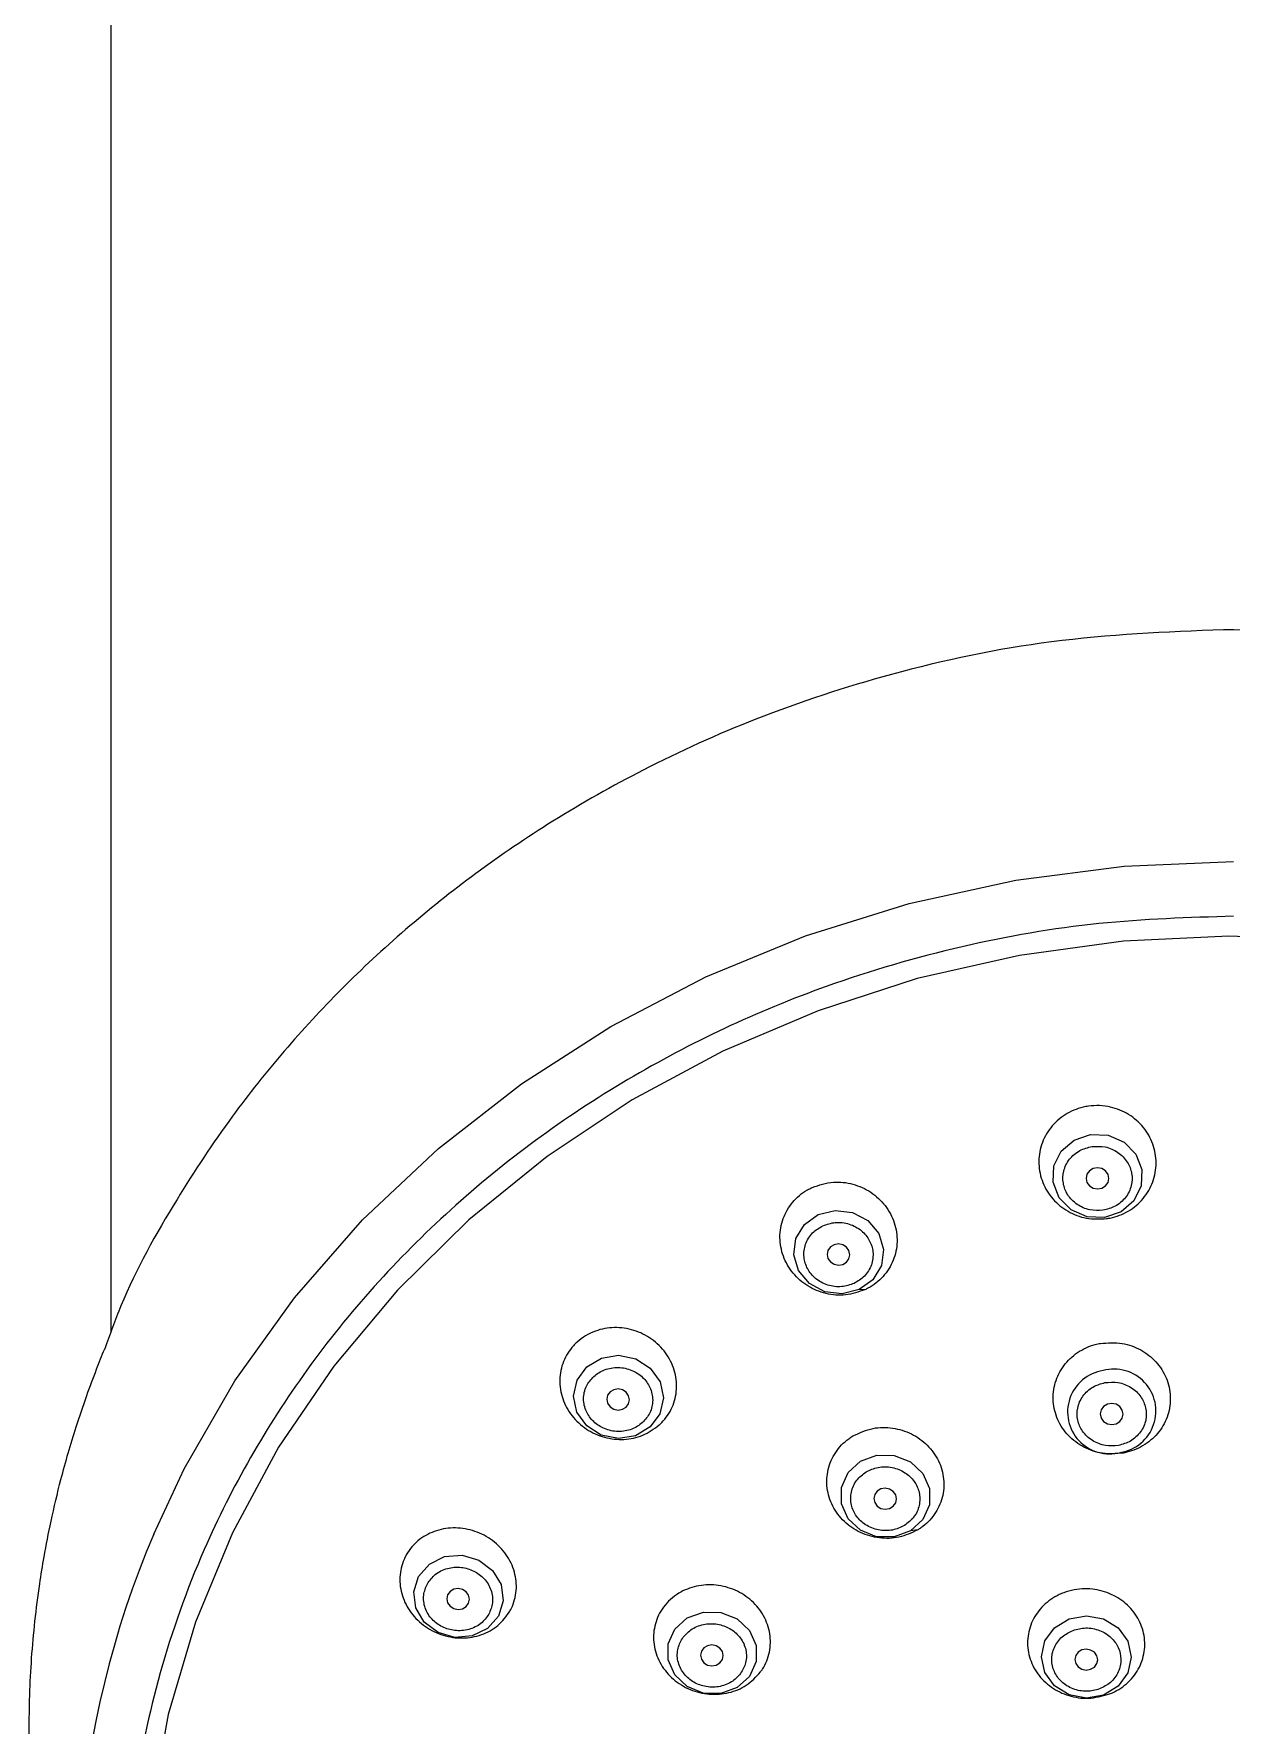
# Model space of a CAD drawing. Extents: x -6207 to -5787, y -4608 to -3937.
# Drawn here: x -6082.57 to -6074.15, y -4187.4 to -4175.52 of the extents above; entities that cross this region are included whole.
import ezdxf

# ---------------------------------------------------------------- set-up
doc = ezdxf.new("R2010")
doc.units = 0
doc.header["$LTSCALE"] = 7
doc.layers.get('0').update_dxf_attribs({"color": 2, "linetype": 'CONTINUOUS'})

msp = doc.modelspace()

# ---------------------------------------------------------------- linework, layer by layer
at = {"color": 7, "linetype": 'Continuous', "lineweight": 15}
for p, q in [((-6082.02456, -4184.63798), (-6082.02456, -4093.31209)), ((-6076.72642, -4184.34152), (-6076.76746, -4184.34087)), ((-6074.91195, -4185.4895), (-6074.93003, -4185.48448)), ((-6076.35522, -4186.02931), (-6076.40688, -4186.03685))]:
    msp.add_line(p, q, dxfattribs=at)
at = {"color": 7, "linetype": 'Continuous', "lineweight": 15, "flags": 128}
for points in [[(-6081.72497, -4186.05827), (-6081.51154, -4185.60081), (-6081.15538, -4184.98268), (-6080.73619, -4184.39782), (-6080.25774, -4183.85151), (-6079.7243, -4183.34864), (-6079.14069, -4182.89374), (-6078.51213, -4182.49087), (-6077.84427, -4182.14366), (-6077.1431, -4181.85522), (-6076.41492, -4181.62816), (-6075.66627, -4181.46449), (-6074.90387, -4181.3657), (-6074.13456, -4181.33268)], [(-6074.16949, -4181.8567), (-6074.90874, -4181.89213), (-6075.64076, -4181.99197), (-6076.35872, -4182.1553), (-6077.05591, -4182.38059), (-6077.72582, -4182.66575), (-6078.36221, -4183.00809), (-6078.95912, -4183.40443), (-6079.51099, -4183.85108), (-6080.01266, -4184.34385), (-6080.45944, -4184.87814), (-6080.84717, -4185.44899), (-6081.17223, -4186.05103), (-6081.43158, -4186.67867), (-6081.6228, -4187.32603), (-6081.74411, -4187.98707)], [(-6066.53344, -4187.9243), (-6066.6614, -4187.26428), (-6066.85913, -4186.61853), (-6067.12479, -4185.99306), (-6067.4559, -4185.39371), (-6067.84937, -4184.82611), (-6068.30152, -4184.29552), (-6068.80813, -4183.8069), (-6069.36447, -4183.36483), (-6069.96535, -4182.97343), (-6070.60516, -4182.63635), (-6071.27792, -4182.35675), (-6071.97735, -4182.13722), (-6072.69692, -4181.97982), (-6073.42992, -4181.88603), (-6074.16949, -4181.8567)], [(-6075.14046, -4183.25067), (-6075.01722, -4183.25572), (-6074.90523, -4183.30434), (-6074.82154, -4183.38916), (-6074.77889, -4183.49723), (-6074.78378, -4183.61212), (-6074.83546, -4183.71634), (-6074.92606, -4183.79401), (-6075.0418, -4183.83332), (-6075.16504, -4183.82827), (-6075.27703, -4183.77964), (-6075.36072, -4183.69484), (-6075.40337, -4183.58676), (-6075.39848, -4183.47187), (-6075.3468, -4183.36765), (-6075.2562, -4183.28998), (-6075.14046, -4183.25067)], [(-6075.09165, -4183.63374), (-6075.06104, -4183.62819), (-6075.03508, -4183.61212), (-6075.01774, -4183.58799), (-6075.01165, -4183.55947), (-6075.01774, -4183.53091), (-6075.03508, -4183.50664), (-6075.06104, -4183.49037), (-6075.09165, -4183.48457), (-6075.12226, -4183.49013), (-6075.14821, -4183.50619), (-6075.16555, -4183.53033), (-6075.17164, -4183.55884), (-6075.16555, -4183.5874), (-6075.14821, -4183.61168), (-6075.12226, -4183.62795), (-6075.09165, -4183.63374)], [(-6076.76746, -4184.34087), (-6076.88615, -4184.3705), (-6077.00857, -4184.35548), (-6077.11608, -4184.29809), (-6077.19231, -4184.20705), (-6077.22566, -4184.09625), (-6077.21104, -4183.98252), (-6077.1507, -4183.88321), (-6077.0538, -4183.81343)], [(-6077.0538, -4183.81343), (-6076.93511, -4183.78378), (-6076.8127, -4183.7988), (-6076.70519, -4183.8562), (-6076.62896, -4183.94723), (-6076.59561, -4184.05804), (-6076.61022, -4184.17176), (-6076.67057, -4184.27107), (-6076.76746, -4184.34087)], [(-6076.91214, -4184.16898), (-6076.88154, -4184.16367), (-6076.8556, -4184.14785), (-6076.83826, -4184.12392), (-6076.83218, -4184.09552), (-6076.83826, -4184.06698), (-6076.8556, -4184.04265), (-6076.88154, -4184.02623), (-6076.91214, -4184.02021), (-6076.94274, -4184.02551), (-6076.96868, -4184.04133), (-6076.98601, -4184.06527), (-6076.9921, -4184.09366), (-6076.98601, -4184.1222), (-6076.96868, -4184.14653), (-6076.94274, -4184.16296), (-6076.91214, -4184.16898)], [(-6078.68139, -4184.88383), (-6078.57887, -4184.82247), (-6078.45801, -4184.80261), (-6078.33721, -4184.82728), (-6078.23486, -4184.8927), (-6078.16654, -4184.98894), (-6078.14265, -4185.10133), (-6078.16683, -4185.21276), (-6078.2354, -4185.30627), (-6078.33792, -4185.36763), (-6078.45878, -4185.38749), (-6078.57958, -4185.36282), (-6078.68193, -4185.2974), (-6078.75025, -4185.20116), (-6078.77414, -4185.08877), (-6078.74996, -4184.97734), (-6078.68139, -4184.88383)], [(-6078.54064, -4185.11138), (-6078.53463, -4185.13982), (-6078.51737, -4185.1642), (-6078.49149, -4185.18078), (-6078.46093, -4185.18705), (-6078.43034, -4185.18207), (-6078.40438, -4185.16657), (-6078.38699, -4185.14292), (-6078.38083, -4185.11474), (-6078.38684, -4185.08628), (-6078.4041, -4185.06192), (-6078.42998, -4185.04532), (-6078.46054, -4185.03905), (-6078.49113, -4185.04405), (-6078.5171, -4185.05953), (-6078.53448, -4185.08318), (-6078.54064, -4185.11138)], [(-6074.99183, -4185.28913), (-6074.96122, -4185.2836), (-6074.93527, -4185.26765), (-6074.91793, -4185.24369), (-6074.91184, -4185.21536), (-6074.91793, -4185.187), (-6074.93527, -4185.1629), (-6074.96122, -4185.14675), (-6074.99183, -4185.14099), (-6075.02245, -4185.14651), (-6075.0484, -4185.16247), (-6075.06574, -4185.18643), (-6075.07183, -4185.21475), (-6075.06574, -4185.24311), (-6075.0484, -4185.26722), (-6075.02245, -4185.28337), (-6074.99183, -4185.28913)], [(-6076.40688, -4186.03685), (-6076.52087, -4186.07897), (-6076.64416, -4186.07742), (-6076.758, -4186.03243), (-6076.84505, -4185.95085), (-6076.89207, -4185.84509), (-6076.89188, -4185.73126), (-6076.84453, -4185.62668), (-6076.75721, -4185.54729)], [(-6076.75721, -4185.54729), (-6076.64323, -4185.50517), (-6076.51993, -4185.50672), (-6076.40609, -4185.55171), (-6076.31904, -4185.6333), (-6076.27203, -4185.73906), (-6076.27222, -4185.85288), (-6076.31957, -4185.95745), (-6076.40688, -4186.03685)], [(-6076.58343, -4185.88417), (-6076.55282, -4185.87889), (-6076.52688, -4185.86318), (-6076.50955, -4185.83942), (-6076.50346, -4185.81124), (-6076.50955, -4185.78292), (-6076.52688, -4185.75878), (-6076.55282, -4185.74248), (-6076.58343, -4185.73652), (-6076.61403, -4185.74179), (-6076.63997, -4185.7575), (-6076.65731, -4185.78126), (-6076.66339, -4185.80945), (-6076.65731, -4185.83777), (-6076.63997, -4185.86192), (-6076.61403, -4185.87821), (-6076.58343, -4185.88417)], [(-6079.8639, -4186.35711), (-6079.78759, -4186.27011), (-6079.68012, -4186.21752), (-6079.55784, -4186.20734), (-6079.43939, -4186.24111), (-6079.34279, -4186.3137), (-6079.28274, -4186.41406), (-6079.26839, -4186.5269), (-6079.30192, -4186.63505), (-6079.37823, -4186.72205), (-6079.48571, -4186.77464), (-6079.60798, -4186.78482), (-6079.72643, -4186.75105), (-6079.82304, -4186.67847), (-6079.88308, -4186.5781), (-6079.89743, -4186.46526), (-6079.8639, -4186.35711)], [(-6079.66571, -4186.51273), (-6079.65969, -4186.54099), (-6079.64243, -4186.56529), (-6079.61656, -4186.58189), (-6079.58602, -4186.5883), (-6079.55545, -4186.58352), (-6079.52951, -4186.56828), (-6079.51215, -4186.5449), (-6079.50602, -4186.51696), (-6079.51203, -4186.48868), (-6079.52929, -4186.4644), (-6079.55516, -4186.44778), (-6079.5857, -4186.44139), (-6079.61627, -4186.44617), (-6079.64221, -4186.46141), (-6079.65957, -4186.48477), (-6079.66571, -4186.51273)], [(-6078.06248, -4186.72676), (-6077.97521, -4186.64839), (-6077.86128, -4186.60723), (-6077.73805, -4186.60954), (-6077.62427, -4186.65497), (-6077.53727, -4186.73659), (-6077.49028, -4186.842), (-6077.49047, -4186.95513), (-6077.5378, -4187.05877), (-6077.62507, -4187.13712), (-6077.73899, -4187.17829), (-6077.86222, -4187.17599), (-6077.976, -4187.13055), (-6078.063, -4187.04893), (-6078.10999, -4186.94353), (-6078.10981, -4186.8304), (-6078.06248, -4186.72676)], [(-6075.29087, -4186.65422), (-6075.1699, -4186.63269), (-6075.04893, -4186.65522), (-6074.94638, -4186.71836), (-6074.87787, -4186.81252), (-6074.85382, -4186.92333), (-6074.8779, -4187.03395), (-6074.94643, -4187.12753), (-6075.049, -4187.18983), (-6075.16997, -4187.21134), (-6075.29094, -4187.18882), (-6075.39349, -4187.12568), (-6075.462, -4187.03153), (-6075.48605, -4186.92071), (-6075.46197, -4186.81008), (-6075.39344, -4186.71651), (-6075.29087, -4186.65422)], [(-6077.88212, -4186.91017), (-6077.87608, -4186.93837), (-6077.85879, -4186.96249), (-6077.83288, -4186.97887), (-6077.8023, -4186.98502), (-6077.77171, -4186.98001), (-6077.74576, -4186.96458), (-6077.7284, -4186.9411), (-6077.72228, -4186.91313), (-6077.72832, -4186.88494), (-6077.74561, -4186.86082), (-6077.77152, -4186.84443), (-6077.8021, -4186.83828), (-6077.83269, -4186.8433), (-6077.85864, -4186.85872), (-6077.876, -4186.88221), (-6077.88212, -4186.91017)], [(-6075.17041, -4187.01436), (-6075.1398, -4187.00891), (-6075.11384, -4186.99314), (-6075.0965, -4186.96947), (-6075.09041, -4186.94146), (-6075.0965, -4186.91343), (-6075.11384, -4186.8896), (-6075.1398, -4186.87362), (-6075.17041, -4186.86792), (-6075.20102, -4186.87337), (-6075.22698, -4186.88914), (-6075.24432, -4186.91283), (-6075.25041, -4186.94082), (-6075.24432, -4186.96886), (-6075.22698, -4186.99269), (-6075.20102, -4187.00866), (-6075.17041, -4187.01436)]]:
    msp.add_lwpolyline(points, dxfattribs=at)
at = {"color": 7, "linetype": 'Continuous', "lineweight": 15}
for centre, radius, start, end in [((-6075.0075, -4185.20056), 0.29429, 98.829209, 285.262021), ((-6074.97521, -4185.19367), 0.29429, 278.829557, 105.261673), ((-6075.54118, -4188.68994), 6.72049, 156.946532, 194.467973)]:
    msp.add_arc(centre, radius, start, end, dxfattribs=at)
for points, knots in [([(-6074.20491, -4179.70336), (-6074.61013, -4179.71945), (-6075.39872, -4179.75438), (-6076.50213, -4179.98717), (-6077.45975, -4180.30151), (-6078.25139, -4180.65925), (-6078.90454, -4181.02907), (-6079.46131, -4181.4069), (-6079.95703, -4181.80215), (-6080.40655, -4182.22017), (-6080.81243, -4182.65924), (-6081.20418, -4183.15061), (-6081.59539, -4183.74554), (-6081.90323, -4184.29294), (-6082.03416, -4184.65861), (-6082.07084, -4184.76103)], [0.00682199, 0.00682199, 0.00682199, 0.00682199, 0.124708413, 0.236374648, 0.334972093, 0.420487898, 0.492910715, 0.558218073, 0.621923381, 0.684022416, 0.744510849, 0.804665859, 0.877275157, 0.965623884, 1, 1, 1, 1]), ([(-6065.67239, -4187.58913), (-6065.67168, -4187.58019), (-6065.65316, -4187.34703), (-6065.68015, -4186.92057), (-6065.74025, -4186.34745), (-6065.83211, -4185.87392), (-6065.93614, -4185.4672), (-6066.03648, -4185.1492), (-6066.13309, -4184.88299), (-6066.22512, -4184.65255), (-6066.34053, -4184.39115), (-6066.48885, -4184.09032), (-6066.67596, -4183.7531), (-6066.94516, -4183.32484), (-6067.32724, -4182.80655), (-6067.86164, -4182.2106), (-6068.53392, -4181.60435), (-6069.35928, -4181.01748), (-6070.34772, -4180.48583), (-6071.36001, -4180.10361), (-6072.34545, -4179.86053), (-6073.23527, -4179.72406), (-6073.83985, -4179.71115), (-6074.13439, -4179.70486), (-6074.13439, -4179.70486), (-6074.13439, -4179.70486), (-6074.13439, -4179.70486), (-6074.1579, -4179.70436), (-6074.1814, -4179.70386), (-6074.20491, -4179.70336)], [0, 0, 0, 0, 0.00217046, 0.05662989, 0.10341669, 0.14252314, 0.17393924, 0.20545208, 0.22336051, 0.24236962, 0.26528441, 0.29210151, 0.32282201, 0.35744122, 0.41241784, 0.47490519, 0.54488349, 0.62233826, 0.70725384, 0.79961699, 0.8653591, 0.93440469, 1, 1, 1, 1.00000001, 1.00000002, 1.00000003, 1.00523518, 1.00523518, 1.00523518, 1.00523518]), ([(-6074.13456, -4181.71657), (-6074.45089, -4181.72667), (-6075.09335, -4181.74719), (-6076.05642, -4181.91631), (-6076.93725, -4182.1723), (-6077.72037, -4182.49534), (-6078.40488, -4182.85735), (-6079.04998, -4183.28333), (-6079.64686, -4183.77096), (-6080.18559, -4184.31128), (-6080.65615, -4184.89519), (-6081.05619, -4185.51483), (-6081.41266, -4186.22369), (-6081.6973, -4187.02102), (-6081.87729, -4187.89279), (-6081.93574, -4188.7607), (-6081.87729, -4189.62862), (-6081.69732, -4190.50039), (-6081.41269, -4191.29772), (-6081.05621, -4192.0066), (-6080.65618, -4192.62621), (-6080.18562, -4193.21016), (-6079.64691, -4193.75045), (-6079.05001, -4194.23812), (-6078.40493, -4194.66407), (-6077.72041, -4195.02611), (-6076.93731, -4195.34913), (-6076.05647, -4195.60515), (-6075.0934, -4195.77429), (-6074.4509, -4195.79479), (-6074.13456, -4195.80489)], [0, 0, 0, 0, 0.03881392, 0.07883153, 0.11997568, 0.15213748, 0.18430345, 0.21714941, 0.24999998, 0.28284607, 0.31569644, 0.34785822, 0.3800245, 0.42116479, 0.46118302, 0.4999999, 0.53881298, 0.57883155, 0.61997573, 0.65213735, 0.68430339, 0.71714949, 0.74999987, 0.78284608, 0.8156964, 0.84785823, 0.8800242, 0.92116464, 0.96118416, 1, 1, 1, 1]), ([(-6075.02765, -4183.84188), (-6075.07551, -4183.84401), (-6075.16965, -4183.84821), (-6075.30284, -4183.79614), (-6075.41059, -4183.70884), (-6075.48303, -4183.59103), (-6075.51144, -4183.4567), (-6075.4922, -4183.32083), (-6075.42724, -4183.19927), (-6075.32435, -4183.10612), (-6075.22597, -4183.06474), (-6075.1173, -4183.0441), (-6075.00354, -4183.04879), (-6074.86845, -4183.10434), (-6074.76358, -4183.19575), (-6074.69526, -4183.3157), (-6074.67152, -4183.45093), (-6074.69551, -4183.58604), (-6074.76469, -4183.70541), (-6074.8708, -4183.79486), (-6074.96608, -4183.83192), (-6075.01957, -4183.84057), (-6075.02765, -4183.84188)], [0, 0, 0, 0, 0.05506984, 0.10832564, 0.16177451, 0.21551613, 0.26953794, 0.32369695, 0.37778535, 0.43162824, 0.48516443, 0.50004252, 0.56036574, 0.61362888, 0.66710259, 0.72087739, 0.77492403, 0.82908312, 0.88315078, 0.9369643, 0.99047037, 1, 1, 1, 1]), ([(-6075.05372, -4183.78313), (-6075.08441, -4183.78445), (-6075.13179, -4183.78648), (-6075.19248, -4183.76664), (-6075.23551, -4183.74316), (-6075.27278, -4183.712), (-6075.31057, -4183.66396), (-6075.33753, -4183.59441), (-6075.33484, -4183.52064), (-6075.31475, -4183.4643), (-6075.28958, -4183.4242), (-6075.25633, -4183.38977), (-6075.20509, -4183.35385), (-6075.15925, -4183.34252), (-6075.12958, -4183.33518)], [0, 0, 0, 0, 0.11972193, 0.18478707, 0.25000194, 0.3150726, 0.38027383, 0.50000752, 0.61972096, 0.68478591, 0.74999495, 0.81506429, 0.88027814, 1, 1, 1, 1]), ([(-6075.12958, -4183.33518), (-6075.09888, -4183.33387), (-6075.05151, -4183.33184), (-6074.99082, -4183.35168), (-6074.94779, -4183.37515), (-6074.91051, -4183.40631), (-6074.87273, -4183.45436), (-6074.84577, -4183.5239), (-6074.84845, -4183.59767), (-6074.86855, -4183.65401), (-6074.89372, -4183.69411), (-6074.92697, -4183.72854), (-6074.9782, -4183.76447), (-6075.02404, -4183.7758), (-6075.05372, -4183.78313)], [0, 0, 0, 0, 0.11972151, 0.18478735, 0.25000182, 0.31506197, 0.38027508, 0.49999425, 0.61972185, 0.68478688, 0.74999568, 0.8150648, 0.88027764, 1, 1, 1, 1]), ([(-6076.72642, -4184.34152), (-6076.77108, -4184.35692), (-6076.85895, -4184.38722), (-6077.00162, -4184.37469), (-6077.13135, -4184.32144), (-6077.23726, -4184.22918), (-6077.30669, -4184.10888), (-6077.33145, -4183.97383), (-6077.3084, -4183.83957), (-6077.24026, -4183.72218), (-6077.16057, -4183.65446), (-6077.10882, -4183.62874), (-6077.09756, -4183.62314)], [0, 0, 0, 0, 0.11013043, 0.21663401, 0.32352161, 0.4310001, 0.53903639, 0.64733928, 0.75550399, 0.86318724, 0.97024433, 1, 1, 1, 1]), ([(-6077.09756, -4183.62314), (-6077.04835, -4183.60669), (-6076.95569, -4183.57571), (-6076.80868, -4183.59348), (-6076.68076, -4183.65083), (-6076.57798, -4183.74644), (-6076.51271, -4183.86886), (-6076.49268, -4184.00455), (-6076.52045, -4184.13781), (-6076.59268, -4184.25284), (-6076.67125, -4184.31479), (-6076.71917, -4184.33801), (-6076.72642, -4184.34152)], [0, 0, 0, 0, 0.12065636, 0.22718783, 0.33414427, 0.441707, 0.54980699, 0.65813725, 0.76628197, 0.87391727, 0.98093701, 1, 1, 1, 1]), ([(-6076.80206, -4184.29734), (-6076.83077, -4184.30718), (-6076.87509, -4184.32236), (-6076.93927, -4184.3204), (-6076.98789, -4184.31009), (-6077.03359, -4184.29081), (-6077.08535, -4184.25561), (-6077.13395, -4184.1969), (-6077.15579, -4184.12588), (-6077.15534, -4184.06659), (-6077.1447, -4184.02135), (-6077.12451, -4183.97927), (-6077.08774, -4183.93073), (-6077.04796, -4183.90712), (-6077.02221, -4183.89184)], [0, 0, 0, 0, 0.11972201, 0.18479167, 0.25000099, 0.3150711, 0.38027784, 0.49999483, 0.61971794, 0.68479053, 0.75000017, 0.81506557, 0.88028048, 1, 1, 1, 1]), ([(-6077.02221, -4183.89184), (-6076.9935, -4183.882), (-6076.94919, -4183.86682), (-6076.885, -4183.86878), (-6076.83638, -4183.8791), (-6076.79069, -4183.89838), (-6076.73892, -4183.93357), (-6076.69032, -4183.99228), (-6076.66848, -4184.0633), (-6076.66893, -4184.12259), (-6076.67957, -4184.16783), (-6076.69976, -4184.20992), (-6076.73653, -4184.25846), (-6076.77631, -4184.28206), (-6076.80206, -4184.29734)], [0, 0, 0, 0, 0.11972195, 0.18479165, 0.25000095, 0.31507109, 0.38027708, 0.49999473, 0.61971791, 0.68479053, 0.75000021, 0.81506604, 0.88028041, 1, 1, 1, 1]), ([(-6078.17147, -4185.29188), (-6078.20858, -4185.31901), (-6078.28157, -4185.37236), (-6078.41976, -4185.40009), (-6078.55875, -4185.38538), (-6078.68778, -4185.3268), (-6078.79144, -4185.23133), (-6078.85778, -4185.10931), (-6078.87883, -4184.97484), (-6078.85238, -4184.84364), (-6078.79834, -4184.75744), (-6078.72361, -4184.68285), (-6078.6295, -4184.62643), (-6078.48771, -4184.60051), (-6078.34855, -4184.62017), (-6078.22156, -4184.68267), (-6078.1211, -4184.78138), (-6078.05902, -4184.90528), (-6078.04267, -4185.04018), (-6078.07394, -4185.17004), (-6078.12809, -4185.25103), (-6078.16577, -4185.28652), (-6078.17147, -4185.29188)], [0, 0, 0, 0, 0.05507003, 0.10832593, 0.16177372, 0.21551845, 0.26953865, 0.32369709, 0.37778647, 0.43162913, 0.48516493, 0.50004244, 0.56036544, 0.61362737, 0.66710191, 0.72087936, 0.77492444, 0.82908287, 0.88314996, 0.93696203, 0.99046953, 1, 1, 1, 1]), ([(-6082.54791, -4188.2316), (-6082.56045, -4188.128), (-6082.58905, -4187.89169), (-6082.60164, -4187.54303), (-6082.59934, -4187.21282), (-6082.58456, -4186.92943), (-6082.56131, -4186.66953), (-6082.5309, -4186.43211), (-6082.493, -4186.19807), (-6082.44512, -4185.95297), (-6082.3727, -4185.64768), (-6082.28744, -4185.35341), (-6082.20042, -4185.09582), (-6082.13265, -4184.91361), (-6082.08905, -4184.80469), (-6082.06959, -4184.75755)], [0, 0, 0, 0, 0.024322468, 0.055480403, 0.081392033, 0.101476667, 0.121813623, 0.142403515, 0.157432012, 0.177236615, 0.200745098, 0.230619706, 0.248529111, 0.263889487, 0.27568575, 0.27568575, 0.27568575, 0.27568575]), ([(-6074.91195, -4185.4895), (-6074.96032, -4185.49336), (-6075.05496, -4185.50093), (-6075.19068, -4185.45374), (-6075.30149, -4185.37119), (-6075.37777, -4185.25762), (-6075.41055, -4185.12673), (-6075.39595, -4184.99307), (-6075.3355, -4184.87187), (-6075.23621, -4184.77745), (-6075.14025, -4184.73299), (-6075.08327, -4184.72119), (-6075.07127, -4184.7187)], [0, 0, 0, 0, 0.11181647, 0.21877087, 0.32591304, 0.43334659, 0.54105532, 0.64887938, 0.75664166, 0.86416423, 0.97138524, 1, 1, 1, 1]), ([(-6075.07127, -4184.7187), (-6075.01962, -4184.7149), (-6074.9216, -4184.70768), (-6074.78397, -4184.75906), (-6074.67521, -4184.84402), (-6074.6017, -4184.95926), (-6074.57214, -4185.09083), (-6074.59003, -4185.22411), (-6074.65346, -4185.34388), (-6074.75505, -4185.43608), (-6074.84914, -4185.47692), (-6074.90306, -4185.48772), (-6074.91195, -4185.4895)], [0, 0, 0, 0, 0.11915713, 0.22612573, 0.33330138, 0.44077084, 0.54850311, 0.65634815, 0.76410858, 0.87161876, 0.97883304, 1, 1, 1, 1]), ([(-6078.28929, -4185.27544), (-6078.31321, -4185.29282), (-6078.35012, -4185.31964), (-6078.41152, -4185.33572), (-6078.46097, -4185.33944), (-6078.51062, -4185.33384), (-6078.57129, -4185.31476), (-6078.63677, -4185.2724), (-6078.68099, -4185.21085), (-6078.70024, -4185.15425), (-6078.70517, -4185.1082), (-6078.70002, -4185.06247), (-6078.68131, -4185.00599), (-6078.65149, -4184.9724), (-6078.63218, -4184.95066)], [0, 0, 0, 0, 0.11971965, 0.1847918, 0.25000033, 0.31506916, 0.38027738, 0.49999691, 0.61972168, 0.68479014, 0.74999627, 0.81507366, 0.88028004, 1, 1, 1, 1]), ([(-6078.63218, -4184.95066), (-6078.60827, -4184.93328), (-6078.57136, -4184.90645), (-6078.50995, -4184.8904), (-6078.4605, -4184.88666), (-6078.41085, -4184.89226), (-6078.35018, -4184.91136), (-6078.28471, -4184.95371), (-6078.24048, -4185.01525), (-6078.22124, -4185.07185), (-6078.21631, -4185.11791), (-6078.22145, -4185.16363), (-6078.24016, -4185.22012), (-6078.26999, -4185.2537), (-6078.28929, -4185.27544)], [0, 0, 0, 0, 0.1197208, 0.18478963, 0.24999997, 0.315069, 0.3802831, 0.50000382, 0.61971784, 0.68478699, 0.75000827, 0.81507201, 0.88027893, 1, 1, 1, 1]), ([(-6074.94469, -4185.43598), (-6074.9753, -4185.43839), (-6075.02255, -4185.44209), (-6075.08401, -4185.42457), (-6075.12797, -4185.40282), (-6075.16649, -4185.37321), (-6075.20623, -4185.32688), (-6075.23604, -4185.25883), (-6075.2364, -4185.18553), (-6075.21866, -4185.12889), (-6075.19515, -4185.08819), (-6075.16336, -4185.05283), (-6075.11366, -4185.01535), (-6075.06832, -4185.00247), (-6075.03898, -4184.99413)], [0, 0, 0, 0, 0.11972144, 0.18478789, 0.24999721, 0.31506966, 0.38028028, 0.50000072, 0.61971551, 0.6847927, 0.74999423, 0.81507232, 0.88028205, 1, 1, 1, 1]), ([(-6075.03898, -4184.99413), (-6075.00836, -4184.99172), (-6074.96111, -4184.988), (-6074.89967, -4185.00555), (-6074.8557, -4185.0273), (-6074.81718, -4185.0569), (-6074.77744, -4185.10323), (-6074.74763, -4185.17129), (-6074.74727, -4185.24459), (-6074.76501, -4185.30123), (-6074.78851, -4185.34192), (-6074.82031, -4185.37728), (-6074.87001, -4185.41475), (-6074.91535, -4185.42764), (-6074.94469, -4185.43598)], [0, 0, 0, 0, 0.11972175, 0.18479255, 0.25000202, 0.31507364, 0.38028502, 0.50000573, 0.6197208, 0.68479822, 0.7499999, 0.81506733, 0.88027746, 1, 1, 1, 1]), ([(-6076.81034, -4185.36915), (-6076.76436, -4185.34777), (-6076.67709, -4185.30718), (-6076.52991, -4185.3073), (-6076.39585, -4185.34852), (-6076.2821, -4185.43005), (-6076.20224, -4185.54192), (-6076.16534, -4185.67178), (-6076.17575, -4185.80484), (-6076.23227, -4185.92551), (-6076.30248, -4185.99593), (-6076.34775, -4186.02459), (-6076.35522, -4186.02931)], [0, 0, 0, 0, 0.119157307, 0.226127265, 0.333301058, 0.440769222, 0.548501957, 0.656349713, 0.764107022, 0.871617046, 0.978831563, 1, 1, 1, 1]), ([(-6076.35522, -4186.02931), (-6076.39817, -4186.04962), (-6076.4822, -4186.08935), (-6076.62593, -4186.09248), (-6076.7609, -4186.05419), (-6076.87654, -4185.97517), (-6076.95909, -4185.86505), (-6076.99917, -4185.73598), (-6076.99208, -4185.60262), (-6076.93855, -4185.48068), (-6076.86808, -4185.40625), (-6076.82039, -4185.37561), (-6076.81034, -4185.36915)], [0, 0, 0, 0, 0.111816058, 0.218770107, 0.325913213, 0.433347706, 0.541053622, 0.64888149, 0.756642342, 0.864168197, 0.97138525, 1, 1, 1, 1]), ([(-6076.71809, -4185.62215), (-6076.69086, -4185.60933), (-6076.64882, -4185.58953), (-6076.58492, -4185.58451), (-6076.5354, -4185.58942), (-6076.48766, -4185.6035), (-6076.4319, -4185.63263), (-6076.37631, -4185.68532), (-6076.34572, -4185.75304), (-6076.33871, -4185.81161), (-6076.34357, -4185.85742), (-6076.3583, -4185.90115), (-6076.38865, -4185.95305), (-6076.42514, -4185.98066), (-6076.44876, -4185.99853)], [0, 0, 0, 0, 0.11972219, 0.18479102, 0.25000111, 0.31507239, 0.38028061, 0.50000278, 0.61972602, 0.68479299, 0.75000401, 0.81506426, 0.88028477, 1, 1, 1, 1]), ([(-6076.44876, -4185.99853), (-6076.47599, -4186.01135), (-6076.51803, -4186.03115), (-6076.58193, -4186.03617), (-6076.63145, -4186.03126), (-6076.67919, -4186.0172), (-6076.73496, -4185.98806), (-6076.79054, -4185.93538), (-6076.82113, -4185.86765), (-6076.82814, -4185.80908), (-6076.82328, -4185.76327), (-6076.80856, -4185.71954), (-6076.77819, -4185.66765), (-6076.74171, -4185.64003), (-6076.71809, -4185.62215)], [0, 0, 0, 0, 0.119721441, 0.184789855, 0.24999856, 0.315065943, 0.380273831, 0.49999512, 0.619717609, 0.684784253, 0.749994667, 0.81506799, 0.880275517, 1, 1, 1, 1]), ([(-6079.22136, -4186.59994), (-6079.24728, -4186.6361), (-6079.29825, -4186.70723), (-6079.41844, -4186.77202), (-6079.55309, -4186.79653), (-6079.69261, -4186.77644), (-6079.82033, -4186.71415), (-6079.92176, -4186.61619), (-6079.98489, -4186.49378), (-6080.00257, -4186.36132), (-6079.97992, -4186.26413), (-6079.93418, -4186.17226), (-6079.86447, -4186.09235), (-6079.74033, -4186.02831), (-6079.60393, -4186.00847), (-6079.46504, -4186.03284), (-6079.33927, -4186.09912), (-6079.24121, -4186.20006), (-6079.18233, -4186.32418), (-6079.16959, -4186.45669), (-6079.19403, -4186.54895), (-6079.21777, -4186.59324), (-6079.22136, -4186.59994)], [0, 0, 0, 0, 0.05506891, 0.10832621, 0.16177358, 0.21551864, 0.26953938, 0.3236955, 0.37778379, 0.43162922, 0.48516459, 0.50004053, 0.5603663, 0.61362686, 0.66710112, 0.72087776, 0.7749232, 0.82908052, 0.88315086, 0.93696274, 0.99046891, 1, 1, 1, 1]), ([(-6079.80189, -4186.408), (-6079.78511, -4186.38479), (-6079.75922, -4186.34895), (-6079.7066, -4186.31656), (-6079.66117, -4186.29921), (-6079.61243, -4186.29072), (-6079.54879, -4186.29198), (-6079.47284, -4186.31405), (-6079.41056, -4186.36033), (-6079.37351, -4186.40886), (-6079.35349, -4186.45134), (-6079.34309, -4186.49631), (-6079.34191, -4186.55531), (-6079.35886, -4186.5956), (-6079.36983, -4186.62169)], [0, 0, 0, 0, 0.11972498, 0.1847902, 0.25000215, 0.31506952, 0.38027913, 0.49999748, 0.61972161, 0.68478844, 0.74999681, 0.81506765, 0.88028188, 1, 1, 1, 1]), ([(-6079.36983, -4186.62169), (-6079.38661, -4186.6449), (-6079.4125, -4186.68074), (-6079.46512, -4186.71313), (-6079.51055, -4186.73046), (-6079.55929, -4186.73898), (-6079.62294, -4186.73771), (-6079.69887, -4186.71562), (-6079.76117, -4186.66936), (-6079.79821, -4186.62082), (-6079.81823, -4186.57834), (-6079.82863, -4186.53338), (-6079.82981, -4186.47438), (-6079.81286, -4186.43409), (-6079.80189, -4186.408)], [0, 0, 0, 0, 0.11972587, 0.18479174, 0.24999935, 0.31507009, 0.38028032, 0.50000425, 0.61972006, 0.68479933, 0.75000871, 0.81506595, 0.88028083, 1, 1, 1, 1]), ([(-6077.46042, -4187.02799), (-6077.4914, -4187.06161), (-6077.55203, -4187.12739), (-6077.68189, -4187.17978), (-6077.82048, -4187.19074), (-6077.95787, -4187.15729), (-6078.07762, -4187.08359), (-6078.16629, -4186.97768), (-6078.21357, -4186.85162), (-6078.21421, -4186.71995), (-6078.17921, -4186.62713), (-6078.12235, -4186.542), (-6078.04351, -4186.47037), (-6077.91169, -4186.41827), (-6077.7721, -4186.41075), (-6077.6356, -4186.44708), (-6077.51755, -4186.52335), (-6077.43148, -4186.63105), (-6077.38728, -4186.75803), (-6077.39014, -4186.8894), (-6077.42577, -4186.97888), (-6077.45551, -4187.02104), (-6077.46042, -4187.02799)], [0, 0, 0, 0, 0.05591087, 0.10939102, 0.16296626, 0.21668658, 0.27054171, 0.32446146, 0.37834177, 0.43210708, 0.48571957, 0.50002861, 0.55960281, 0.61308585, 0.66667017, 0.72040166, 0.77426492, 0.8281825, 0.88206171, 0.93581347, 0.98941701, 1, 1, 1, 1]), ([(-6075.01374, -4187.18478), (-6075.06075, -4187.19731), (-6075.15235, -4187.22172), (-6075.29542, -4187.20015), (-6075.42075, -4187.14006), (-6075.51839, -4187.04394), (-6075.57687, -4186.92357), (-6075.58957, -4186.79225), (-6075.55494, -4186.66493), (-6075.47708, -4186.55611), (-6075.39216, -4186.4972), (-6075.29359, -4186.45547), (-6075.18438, -4186.43526), (-6075.04062, -4186.45696), (-6074.91602, -4186.51957), (-6074.82013, -4186.61698), (-6074.76373, -4186.73825), (-6074.75334, -4186.8697), (-6074.79017, -4186.99651), (-6074.87003, -4187.10388), (-6074.95385, -4187.16087), (-6075.00489, -4187.18125), (-6075.01374, -4187.18478)], [0, 0, 0, 0, 0.05648636, 0.11007512, 0.16370987, 0.21742003, 0.27118966, 0.32499471, 0.37878026, 0.43250481, 0.48615777, 0.50001986, 0.55906563, 0.61265482, 0.66629328, 0.72000635, 0.77378036, 0.82758365, 0.88136798, 0.93508972, 0.98874014, 1, 1, 1, 1]), ([(-6077.60051, -4187.03928), (-6077.62022, -4187.06056), (-6077.65064, -4187.0934), (-6077.70727, -4187.12011), (-6077.7548, -4187.13269), (-6077.80449, -4187.13615), (-6077.8678, -4187.12846), (-6077.94068, -4187.09891), (-6077.99686, -4187.04681), (-6078.02756, -4186.99502), (-6078.04207, -4186.95096), (-6078.04666, -4186.9054), (-6078.04026, -4186.84689), (-6078.01818, -4186.80873), (-6078.00389, -4186.78403)], [0, 0, 0, 0, 0.11972654, 0.18479027, 0.25000263, 0.31507107, 0.38028092, 0.50000212, 0.61971702, 0.68478978, 0.75000092, 0.81506182, 0.8802767, 1, 1, 1, 1]), ([(-6078.00389, -4186.78403), (-6077.98418, -4186.76275), (-6077.95376, -4186.72992), (-6077.89713, -4186.70319), (-6077.8496, -4186.69061), (-6077.79991, -4186.68715), (-6077.7366, -4186.69484), (-6077.66371, -4186.72439), (-6077.60755, -4186.77651), (-6077.57684, -4186.82828), (-6077.56233, -4186.87235), (-6077.55774, -4186.91791), (-6077.56414, -4186.97641), (-6077.58622, -4187.01457), (-6077.60051, -4187.03928)], [0, 0, 0, 0, 0.11971732, 0.18478841, 0.25000068, 0.31506948, 0.38028018, 0.50000115, 0.61972758, 0.6847879, 0.7499994, 0.81507496, 0.88027584, 1, 1, 1, 1]), ([(-6075.07743, -4187.14704), (-6075.10692, -4187.15486), (-6075.15243, -4187.16694), (-6075.21635, -4187.16092), (-6075.26403, -4187.14771), (-6075.30804, -4187.12589), (-6075.35678, -4187.08806), (-6075.40041, -4187.02738), (-6075.41628, -4186.95633), (-6075.41089, -4186.89819), (-6075.39649, -4186.8545), (-6075.37282, -4186.8145), (-6075.33206, -4186.76923), (-6075.29038, -4186.74861), (-6075.26339, -4186.73526)], [0, 0, 0, 0, 0.119722214, 0.184792193, 0.25000097, 0.3150714, 0.380283422, 0.499997645, 0.619727336, 0.684795133, 0.750006605, 0.815069347, 0.880280685, 1, 1, 1, 1]), ([(-6075.26339, -4186.73526), (-6075.2339, -4186.72743), (-6075.1884, -4186.71535), (-6075.12448, -4186.72136), (-6075.07679, -4186.73458), (-6075.03278, -4186.75639), (-6074.98404, -4186.79422), (-6074.94041, -4186.8549), (-6074.92454, -4186.92596), (-6074.92993, -4186.98409), (-6074.94433, -4187.02779), (-6074.968, -4187.06779), (-6075.00876, -4187.11306), (-6075.05045, -4187.13369), (-6075.07743, -4187.14704)], [0, 0, 0, 0, 0.11972374, 0.184793, 0.25000098, 0.31507076, 0.38028279, 0.49999496, 0.61972329, 0.68479026, 0.75000118, 0.81506347, 0.88027423, 1, 1, 1, 1])]:
    msp.add_open_spline(points, degree=3, knots=knots, dxfattribs=at)

doc.saveas('drawing.dxf')
